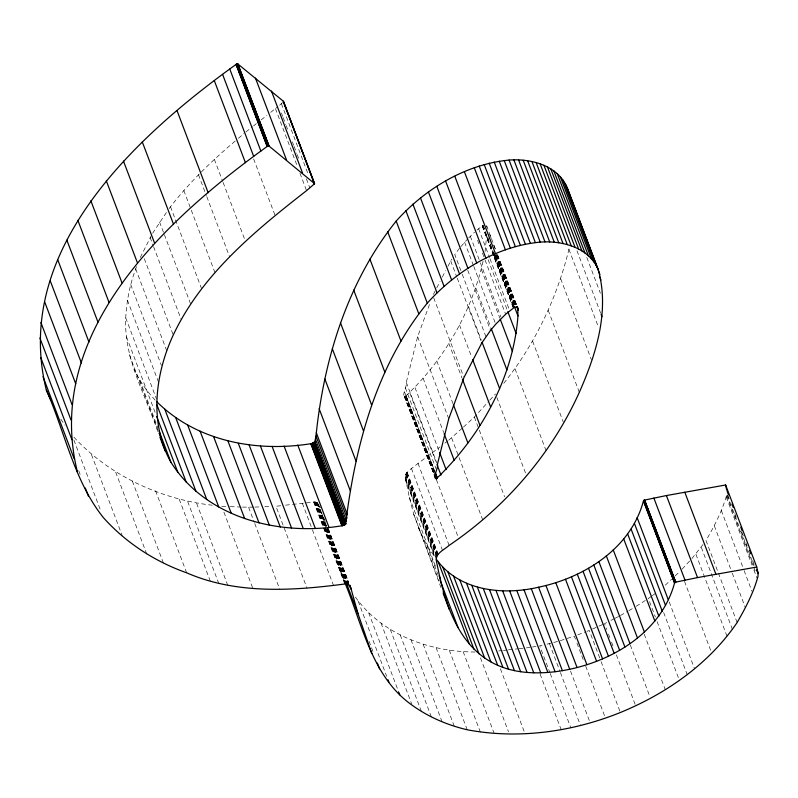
<?xml version="1.0" encoding="UTF-8"?>
<svg xmlns="http://www.w3.org/2000/svg" width="798" height="798" viewBox="0 0 798 798"><rect width="100%" height="100%" fill="white"/><g stroke="black" fill="none" stroke-linecap="round" stroke-linejoin="round"><path stroke-width="0.6" stroke-dasharray="3.99 2.99" d="M483.099 261.165C471.588 312.387 443.319 361.085 405.085 396.686C401.005 396.007 407.828 384.576 406.282 382.382L417.623 336.726L430.292 302.362M157.735 431.499C145.326 394.332 123.7 358.412 125.755 317.923C126.613 299.938 130.393 282.133 137.037 265.395M441.025 587.667L413.773 514.421L409.294 497.194L405.294 477.394L406.421 473.064L411.429 468.446L440.097 446.85M485.054 251.579L486.72 235.071M503.777 383.289C534.989 344.167 557.054 297.883 568.924 249.315L569.253 246.861M737.133 622.53L706.011 540.485C714.449 525.862 722.499 510.64 726.878 494.261L732.145 508.127M140.278 257.495L151.979 234.333M433.384 294.412L436.177 289.006M436.735 287.928L440.087 281.445M442.321 277.115L445.673 270.632M447.907 266.313L451.868 259.091M152.608 233.305L166.403 212.468M691.856 558.6L704.674 542.47M169.136 208.657L170.513 206.752C190.014 181.585 213.136 159.53 237.505 139.141M459.419 248.318L454.78 254.572L461.793 273.056M460.895 246.572L467.837 238.782M463.448 427.09L474.351 417.055L489.014 401.045M489.822 400.157L495.528 393.933M682.13 569.114L691.048 559.478M468.655 237.924L474.501 232.198M279.639 105.226L283.32 101.815M665.293 585.163L671.557 579.278M675.138 575.907L679.617 571.697M448.755 440.187L462.541 427.928M238.432 138.323L243.989 133.475M476.955 230.073L482.92 225.425L492.566 250.841M245.894 131.969L252.567 126.692M253.525 125.934L256.377 123.67M261.146 119.9L266.871 115.371M270.682 112.358L277.933 106.643M444.905 443.149L447.798 440.925M651.298 596.395L648.355 598.52L655.367 617.014M652.275 595.687L656.205 592.854M636.176 606.32L645.313 600.475M620.395 615.527L627.807 611.268M628.864 610.66L633.093 608.236M606.65 622.59L604.535 623.667L606.729 629.442M610.879 620.435L614.051 618.819M615.108 618.28L619.338 616.136M592.535 629.004L603.448 624.146M577.782 634.839L585.822 631.767M586.969 631.328L589.263 630.45L600.665 660.495M560.316 640.654L574.331 636.156L576.525 641.931M547.009 644.156L552.675 642.759M553.752 642.47L559.149 641.023M542.141 645.233L539.707 645.772L549.792 672.355M532.426 647.048L536.066 646.41M280.746 505.733L275.948 506.281L307.07 588.326M285.534 505.174L314.871 501.952L317.893 503.279L319.998 507.757M498.64 650.939L502.261 650.54M503.468 650.41L507.079 650.011M508.286 649.871L517.932 648.814M519.139 648.674L525.174 648.006M526.371 647.876L529.992 647.477M242.502 507.109L253.584 507.139M254.831 507.089L259.799 506.9M264.766 506.71L269.734 506.521M355.399 597.084C382.641 635.398 431.439 652.435 477.094 652.006M221.734 506.351L229.066 506.62M230.283 506.66L241.285 507.059M73.905 437.174C109.466 475.558 160.418 499.249 212.178 505.214M155.141 400.187L146.792 390.481L139.76 380.107L134.064 369.105M60.788 419.159L65.047 425.264M418.232 527.578L426.9 545.483L434.97 557.223M326.163 529.094L340.676 571.528L346.202 582.45M727.856 495.189L729.173 498.66M734.868 513.683L736.185 517.144M741.881 532.166L744.075 537.942M745.831 542.57L747.137 546.032M752.843 561.054L754.16 564.525M732.584 509.284L739.157 526.62M740.913 531.239L754.06 565.912M726.639 495.668L755.127 570.779M726.25 497.094L752.105 565.273M753.861 569.892L756.933 577.981M721.312 510.481L743.676 569.413M744.105 570.57L751.995 591.368M714.29 525.762L731.816 571.976M732.255 573.134L745.412 607.807M701.332 547.428L732.454 629.472M586.819 257.465L600.415 293.285M695.916 554.221L727.038 636.265M577.004 250.781L600.675 313.185M568.924 249.315L598.291 326.731M684.455 581.263L711.636 652.904M560.705 278.821L591.388 359.708M669.203 601.872L694.619 668.894M663.657 612.495L687.317 674.899M548.196 310.282L579.318 392.327M657.123 621.632L679.477 680.564M644.235 634.201L665.273 689.672M532.595 341.125L563.278 422.022M486.581 225.694L496.087 250.941M497.533 254.582L517.802 307.968M489.733 234.542L492.037 240.407M493.683 244.946L495.977 250.811M497.513 255.19L516.575 305.125M497.383 255.19L516.236 304.886M497.104 254.831L516.386 305.674M496.974 255.031L515.827 304.716M496.685 254.971L515.688 304.686M496.536 254.951L515.827 305.804M496.386 254.941L515.668 305.794M496.226 254.941L515.508 305.794M496.057 254.951L515.348 305.794M495.897 254.971L515.179 305.814M495.728 254.991L514.57 304.676M495.558 255.021L514.401 304.716M495.827 256.218L514.241 304.756M495.608 256.278L514.012 304.816M495.169 255.849L514.022 305.534M493.423 251.809L494.73 255.28M495.169 256.437L514.461 307.28M483.129 225.325L484.885 229.944M487.508 236.876L489.703 242.662M490.142 243.809L492.775 250.742M493.204 251.899L494.521 255.37M494.959 256.527L514.251 307.37M493.004 251.998L494.321 255.47M494.75 256.627L514.042 307.469M482.72 225.525L494.112 255.569M494.551 256.727L513.842 307.569M482.521 225.644L493.922 255.689M494.361 256.846L513.643 307.689M482.341 225.764L513.453 307.809M482.162 225.894L513.274 307.938M478.591 228.667L489.553 257.555M489.992 258.712L509.713 310.711M488.127 259.669L507.408 310.512M477.573 240.288L478.88 243.749M482.391 252.996L484.586 258.771M485.024 259.929L505.623 314.242M630.29 645.023L649.582 695.866M470.281 236.218L479.917 261.634M480.356 262.791L500.954 317.105M481.394 269.544L499.807 318.083M515.019 368.766L546.141 450.81M464.596 242.193L473.364 265.305M473.803 266.462L495.718 324.237M608.485 634.061L609.802 637.532M611.547 642.151L613.742 647.936M616.375 654.869L635.657 705.711M475.827 287.998L490.73 327.29M467.748 270.273L490.541 330.362M462.232 274.213L485.902 336.616M468.506 306.532L481.224 340.048M450.7 260.906L456.835 277.086M457.274 278.233L481.822 342.95M601.103 661.652L620.385 712.494M496.845 397.404L526.65 475.977M459.498 324.956L471.778 357.314M576.964 643.088L581.353 654.649M581.782 655.796L583.538 660.425M585.732 666.2L604.575 715.886M433.703 297.804L463.508 376.387M448.815 343.28L461.962 377.943M474.351 417.055L504.595 496.795M570.54 671.068L589.393 720.754M549.443 643.617L559.957 671.357M560.395 672.505L580.565 725.661M436.765 360.896L452.985 403.648M550.231 673.502L570.829 727.816M417.623 336.726L448.745 418.77M451.648 437.962L482.76 520.007M540.076 674.051L561.114 729.522M423.07 378.202L443.668 432.516M415 387.579L439.1 451.139M406.282 382.382L436.965 463.269M409.863 393.045L435.718 461.224M405.304 387.708L435.987 468.606M406.332 396.217L434.76 471.379M404.636 392.267L435.758 474.311M406.042 396.416L434.531 471.528M405.963 396.456L434.371 471.608M405.703 396.566L434.282 471.648M405.534 396.626L434.112 471.708M405.354 396.666L433.932 471.758M405.175 396.686L434.102 472.955M405.005 396.686L434.022 472.955M404.835 396.676L433.853 472.955M436.356 479.588L458.71 538.53M404.686 396.656L434.132 474.092M404.406 396.536L433.982 474.052M404.207 396.117L434.99 477.334M500.396 668.814L524.944 733.522M418.002 463.349L449.124 545.393M281.405 103.69L308.577 175.341M281.385 112.927L282.701 116.398M283.14 117.555L285.774 124.488M286.213 125.645L287.519 129.106M292.347 141.815L293.664 145.286M294.103 146.443L296.726 153.376M297.165 154.533L298.921 159.151M306.372 178.792L309.873 188.039M275.45 108.588L296.926 165.206M299.998 173.296L306.572 190.632M411.429 468.446L442.551 550.49M480.456 657.821L508.506 731.776M407.14 472.256L438.262 554.301M406.88 472.516L438.002 554.56M406.641 472.785L437.763 554.829M406.421 473.064L437.543 555.109M406.232 473.344L437.354 555.388M406.072 473.623L437.184 555.667M405.933 473.912L437.045 555.957M405.813 474.202L436.935 556.246M405.723 474.481L436.845 556.525M405.434 475.947L436.117 556.834M405.294 477.394L435.977 558.281M405.324 478.81L434.701 556.226M405.524 480.177L434.89 557.593M409.294 497.194L436.027 567.687M426.9 545.483L437.853 574.37M413.773 514.421L438.76 580.286M463.129 651.587L494.251 733.631M449.284 650.17L480.406 732.215M253.624 158.902L275.111 215.52M436.107 647.727L467.229 729.771M423.139 644.215L454.262 726.26M410.99 639.806L442.112 721.851M400.247 634.899L431.369 716.943M214.353 159.351L222.682 181.306M223.121 182.463L244.597 239.081M390.252 629.353L421.374 711.397M381.045 623.188L411.728 704.075M368.646 612.784L398.89 692.514M198.463 174.732L206.353 195.53M206.792 196.687L229.585 256.776M358.192 601.183L386.681 676.295M328.197 528.436L348.796 582.74L328.108 528.466M323.938 518.151L325.255 521.623M327.888 528.555L348.487 582.869M317.694 503.069L327.1 527.548M327.34 528.495L349.015 585.323M317.464 502.87L348.586 584.914M317.215 502.69L348.337 584.735M316.936 502.531L326.582 527.957M327.02 529.104L348.058 584.575M316.636 502.381L326.282 527.807M326.721 528.964L347.758 584.425M316.317 502.261L325.963 527.678M326.402 528.835L347.439 584.306M369.015 641.133L373.404 652.684M315.978 502.151L325.624 527.578M326.063 528.735L347.1 584.196M315.619 502.072L325.265 527.488M325.704 528.645L346.741 584.116M315.25 502.002L324.896 527.428M325.335 528.575L346.372 584.046M314.871 501.952L345.993 583.996M314.472 501.932L345.594 583.976M340.676 571.528L345.065 583.079M314.063 501.932L345.185 583.976M313.644 501.952L344.766 583.996M183.829 190.562L190.842 209.046M191.281 210.203L214.951 272.607M302.332 503.229L311.968 528.645M312.407 529.802L333.454 585.273M170.513 206.752L201.625 288.796M159.56 221.984L163.939 233.535M164.378 234.692L190.682 304.028M150.084 237.425L153.146 245.505M153.585 246.662L181.206 319.459M248.617 507.329L254.313 522.351M254.752 523.508L279.739 589.373M144.328 258.751L173.256 335.02M135.65 268.776L166.762 350.821M223.919 512.126L252.846 588.395M130.722 284.517L161.405 365.404M127.401 300.118L158.523 382.162M196.657 503.358L227.779 585.403M125.755 317.923L156.438 398.81M126.463 336.786L155.56 413.593M187.7 501.553L218.822 583.597M139.76 380.107L157.725 427.479M129.286 354.591L157.785 429.703M179.211 499.159L210.333 581.203M155.54 490.77L186.662 572.814M132.318 481.024L163.44 563.069M115.66 472.107L146.782 554.151M91.481 454.611L122.164 535.498M73.895 440.057L101.077 511.698M78.723 470.7L80.468 475.319M319.868 506.481L320.267 507.648M321.584 512.416L325.843 527.897M486.68 225.924L486.989 227.46"/><path stroke-width="1.2" d="M345.504 584.236C362.811 626.33 372.377 677.303 412.167 705.233C428.596 717.103 447.548 725.153 467.229 729.771C518.351 739.457 572.346 731.916 620.385 712.494C666.35 693.632 708.883 663.966 737.133 622.53C745.571 607.906 753.611 592.685 758 576.306C758.429 573.154 757.282 570.101 756.753 567.039L697.542 577.592L675.766 582.111L674.549 583.029C660.345 635.487 605.881 665.382 555.089 671.726C533.403 674.34 510.241 672.904 490.89 661.881C455.877 641.981 443.957 599.178 436.646 562.221C434.152 553.672 444.207 549.902 449.124 545.393C505.294 507.319 551.428 454.351 579.318 392.327C596.166 354.322 609.901 310.771 598.141 269.315L567.029 187.271C557.453 165.366 531.029 158.363 509.084 160.079C465.434 164.248 425.075 188.867 396.177 221.086C348.147 281.125 324.447 357.185 316.327 432.805C315.838 435.898 315.908 439.409 314.352 442.192C313.375 443.07 312.068 443.538 310.771 443.708C256.786 452.406 196.767 441.474 156.897 401.823M517.962 315.938L517.762 307.848L516.416 306.971L514.461 307.28L505.623 314.242L495.718 324.237L490.541 330.362L481.822 342.95L463.947 377.544L448.745 418.77L437.404 464.416C439.08 466.401 431.858 478.601 436.386 478.72C480.516 436.287 513.314 377.863 517.962 315.938L514.461 306.691M371.798 653.572L357.943 613.522L350.99 588.525L348.586 584.914L344.766 583.996C292.327 590.869 236.338 594.47 186.662 572.814C154.802 561.533 125.805 542.74 103.271 517.483C73.845 480.516 65.117 432.446 46.334 390.052C11.751 250.562 134.852 137.176 236.348 64.219C236.836 63.97 237.485 63.75 237.984 64.089L283.46 101.316L314.492 183.789L306.572 190.632C254.951 230.841 201.774 274.542 173.256 335.02C155.021 374.272 149.046 423.13 170.882 462.152C206.213 518.381 279.5 536.346 341.893 525.752C343.24 525.553 344.666 525.094 345.614 524.077C355.21 445.713 376.407 365.534 427.299 303.13C456.197 270.911 496.556 246.293 540.206 242.123C562.151 240.407 588.575 247.41 598.141 269.315M77.456 472.097C42.873 332.606 165.974 219.221 267.47 146.263C267.948 146.014 268.607 145.795 269.096 146.134L314.582 183.66L283.38 101.216M314.691 441.703L345.813 523.747M436.307 559.179C459.02 591.148 503.099 595.547 538.59 587.208C584.186 577.692 630.869 548.376 643.427 500.994L644.644 500.067L666.42 495.548L725.631 484.994L756.753 567.039M314.552 441.952L345.614 524.077M46.334 390.052L50.793 399.878M727.168 491.369L728.484 494.83M731.985 504.077L733.302 507.548M740.753 527.189L742.07 530.65M749.522 550.301L750.838 553.762M756.973 569.942L757.851 572.256M756.733 570.101L758.05 573.572M684.794 492.216L715.916 574.261M599.926 274.572L567.029 187.271M565.213 183.58L596.335 265.624M562.969 180.079L594.091 262.123M599.617 276.617L600.924 280.088M560.316 176.787L591.438 258.831M557.273 173.725L588.385 255.769M553.832 170.892L584.954 252.936M550.78 168.817L581.902 250.861M547.468 166.932L578.59 248.976M601.113 314.332L601.991 316.646M543.917 165.266L575.039 247.3M666.42 495.548L697.542 577.592M540.126 163.799L571.248 245.844M536.136 162.563L567.258 244.607M531.937 161.545L563.059 243.59M527.648 160.777L558.77 242.821M653.861 498.042L684.983 580.086M523.189 160.248L554.311 242.293M518.6 159.949L549.722 241.994M644.644 500.067L675.766 582.111M644.475 500.117L675.677 582.131M644.385 500.147L675.417 582.221M644.215 500.216L675.337 582.261M644.136 500.256L675.178 582.35M643.976 500.346L675.028 582.44M643.836 500.446L674.899 582.55M643.717 500.565L674.729 582.72M643.557 500.735L674.599 582.909M643.447 500.925L674.549 583.029M513.892 159.899L545.014 241.934M509.084 160.079L540.206 242.123M504.206 160.498L535.328 242.542M637.123 517.603L668.245 599.647M499.219 161.156L530.341 243.2M634.42 523.408L665.542 605.453M494.211 162.044L525.333 244.088M631.148 529.184L662.27 611.228M489.194 163.161L520.316 245.205M627.747 534.181L658.869 616.226M484.187 164.488L515.309 246.532M623.767 539.079L654.889 621.113M479.219 166.044L510.331 248.088M474.301 167.799L505.423 249.844M613.233 549.882L644.355 631.926M517.124 306.412L518.002 308.716M517.234 307.19L518.111 309.494M516.825 306.831L518.141 310.302M464.436 171.819L495.558 253.864M606.33 555.887L637.452 637.931M507.847 311.669L516.176 333.624M454.81 176.278L485.932 258.323M598.869 561.583L629.991 643.627M593.812 565.024L624.924 647.068M500.246 319.24L512.515 351.589M445.633 181.096L476.755 263.141M588.525 568.286L619.647 650.33M491.169 328.447L506.949 370.043M583.049 571.328L614.171 653.372M436.805 186.313L467.927 268.357M577.323 574.201L608.445 656.245M428.406 191.899L459.528 273.943M571.458 576.844L602.58 658.879M482.102 342.352L499.628 388.576M565.483 579.238L596.595 661.283M420.456 197.824L451.578 279.869M472.655 359.619L490.62 407M412.895 204.128L444.017 286.173M555.767 582.61L586.879 664.654M405.873 210.702L436.995 292.746M545.922 585.463L577.044 667.507M462.401 379.1L479.937 425.324M538.59 587.208L569.712 669.253M396.177 221.086L427.299 303.13M531.269 588.615L562.381 670.659M523.967 589.682L555.089 671.726M453.424 404.805L467.887 442.94M387.698 231.799L418.82 313.843M516.745 590.4L547.867 672.445M509.623 590.769L540.735 672.814M444.107 433.673L454.192 460.247M502.63 590.779L533.752 672.824M495.977 590.43L527.099 672.475M369.893 259.081L401.015 341.125M439.538 452.296L446.112 469.623M489.533 589.712L520.655 671.756M437.035 464.685L440.985 475.089M483.339 588.625L514.461 670.669M435.259 472.486L437.384 478.321M435.119 472.586L437.244 478.411M435.409 473.842L437.164 478.461M435.329 473.882L436.995 478.541M435.159 473.962L436.915 478.581M435.339 475.199L436.735 478.64M435.159 475.239L436.566 478.69M435.419 476.416L436.386 478.72M435.249 476.426L436.207 478.73M477.413 587.178L508.535 669.223M435.169 476.416L436.037 478.73M471.808 585.383L502.93 667.427M466.531 583.238L497.653 665.283M283.35 101.785L314.442 183.859M353.714 290.103L384.836 372.147M459.768 579.837L490.89 661.881M271.45 91.082L302.572 173.126M453.533 576.006L484.655 658.051M447.868 571.757L478.99 653.801M442.79 567.119L473.912 649.163M255.45 78.074L286.572 160.119M438.331 562.121L469.443 644.166M439.1 575.767L440.416 579.238M440.047 580.146L458.022 627.527M443.139 591.837L444.895 596.465M443.209 593.453L449.344 609.622M340.437 322.741L371.559 404.786M237.934 64.059L269.096 146.134M237.714 63.96L269.006 146.074M237.525 63.92L268.776 145.984M237.375 63.92L268.567 145.964M237.225 63.92L268.427 145.964M236.996 63.96L268.278 145.974M236.926 63.99L268.048 146.034M236.687 64.069L267.929 146.064M236.577 64.109L267.699 146.154M267.579 146.214L236.457 64.169L267.37 146.323M236.148 64.349L267.26 146.393M236.048 64.419L267.17 146.463M229.764 69.027L260.876 151.071M332.317 348.766L363.439 430.81M222.582 74.364L253.704 156.408M214.303 80.628L245.425 162.672M324.886 379.06L356.008 461.104M319.16 408.746L350.282 490.79M316.327 432.805L347.439 514.85M315.978 436.137L347.09 518.181M315.4 439.149L346.522 521.194M314.651 441.783L345.724 523.907M314.432 442.112L345.474 524.236M314.282 442.272L345.404 524.316M314.193 442.341L345.225 524.466M314.013 442.481L345.135 524.525M313.754 442.661L344.876 524.705M313.484 442.82L344.606 524.865M313.205 442.97L344.327 525.014M312.916 443.109L344.038 525.154M312.616 443.239L343.739 525.284M312.317 443.349L343.439 525.393M312.008 443.449L343.13 525.493M311.699 443.538L342.821 525.583M311.39 443.608L342.512 525.653M311.08 443.668L342.202 525.712M310.771 443.708L341.893 525.752M398.89 692.514L399.768 694.829M177.036 110.663L208.158 192.707M387.998 679.766L388.875 682.071M297.764 445.045L328.886 527.089M350.99 588.525L349.674 585.054L351.389 589.692M377.344 663.088L379.539 668.864M346.541 583.478L357.943 613.522M284.078 446.062L315.2 528.106M272.098 446.401L303.22 528.446M260.447 446.052L291.569 528.096M142.313 141.994L173.435 224.038M249.156 445.025L280.278 527.069M238.293 443.319L269.415 525.363M123.471 161.086L154.583 243.131M227.929 440.945L259.051 522.989M213.555 436.526L244.677 518.57M106.284 180.727L137.406 262.771M200.099 431.169L231.221 513.214M187.62 424.905L218.742 506.949M175.64 417.474L206.762 499.518M90.862 200.787L121.984 282.831M164.797 409.214L195.919 491.259M156.897 404.805L186.263 482.231M156.707 416.526L177.914 472.526M159.041 430.95L170.882 462.152M159.091 433.164L160.408 436.636M77.885 220.348L109.007 302.392M159.929 437.284L165.186 451.149M66.852 240.128L97.974 322.173M57.825 259.988L88.947 342.033M50.294 280.976L81.416 363.02M44.648 301.844L75.76 383.888M40.888 322.512L72.01 404.556M39.9 337.973L71.022 420.017M40.788 357.624L71.9 439.668M85.296 488.027L88.359 496.117M43.002 376.686L74.124 458.73M725.631 484.994L726.729 490.211"/></g></svg>
